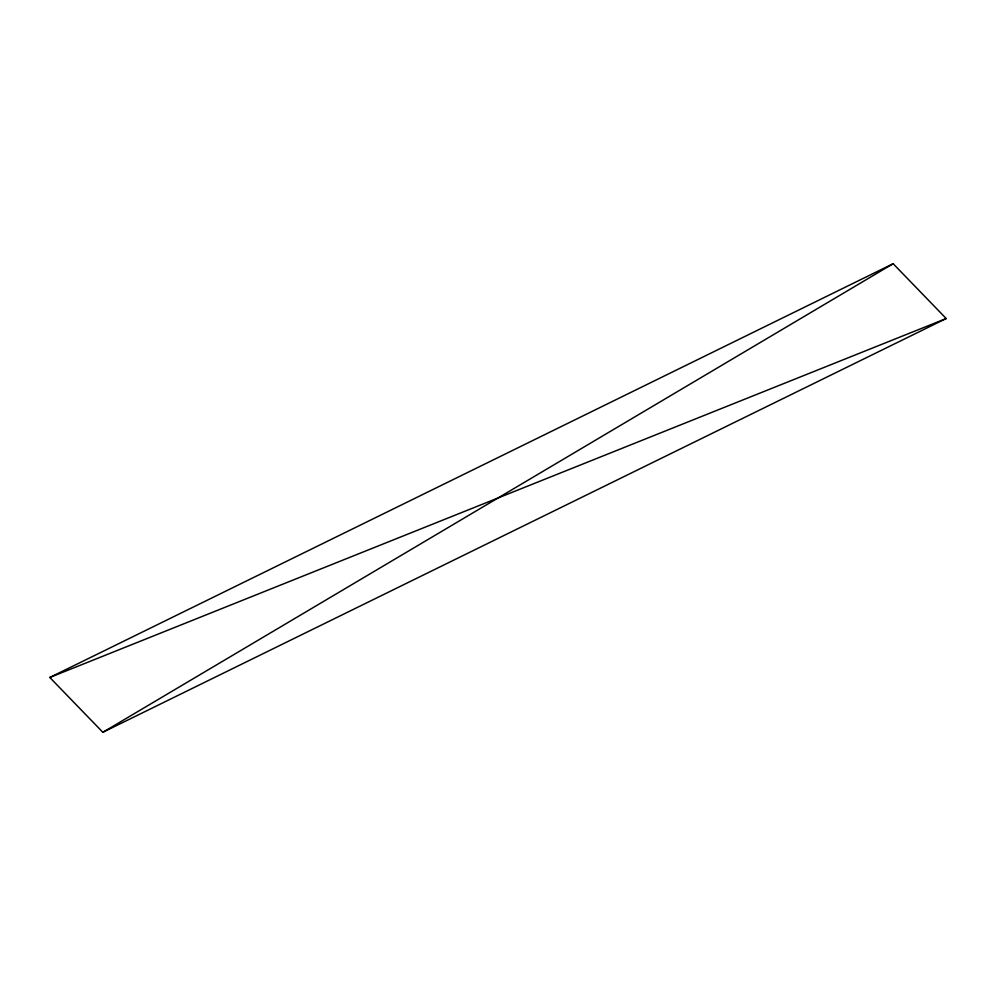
<?xml version="1.0" encoding="UTF-8"?>
<svg xmlns="http://www.w3.org/2000/svg" width="996" height="996" viewBox="0 0 996 996"><rect width="100%" height="100%" fill="white"/><g stroke="black" fill="none" stroke-linecap="round" stroke-linejoin="round"><path stroke-width="1.49" d="M102.849 732.284L893.151 263.716L946.2 318.533L102.849 732.284L49.8 677.467L893.151 263.716M49.8 677.467L946.2 318.533"/></g></svg>
